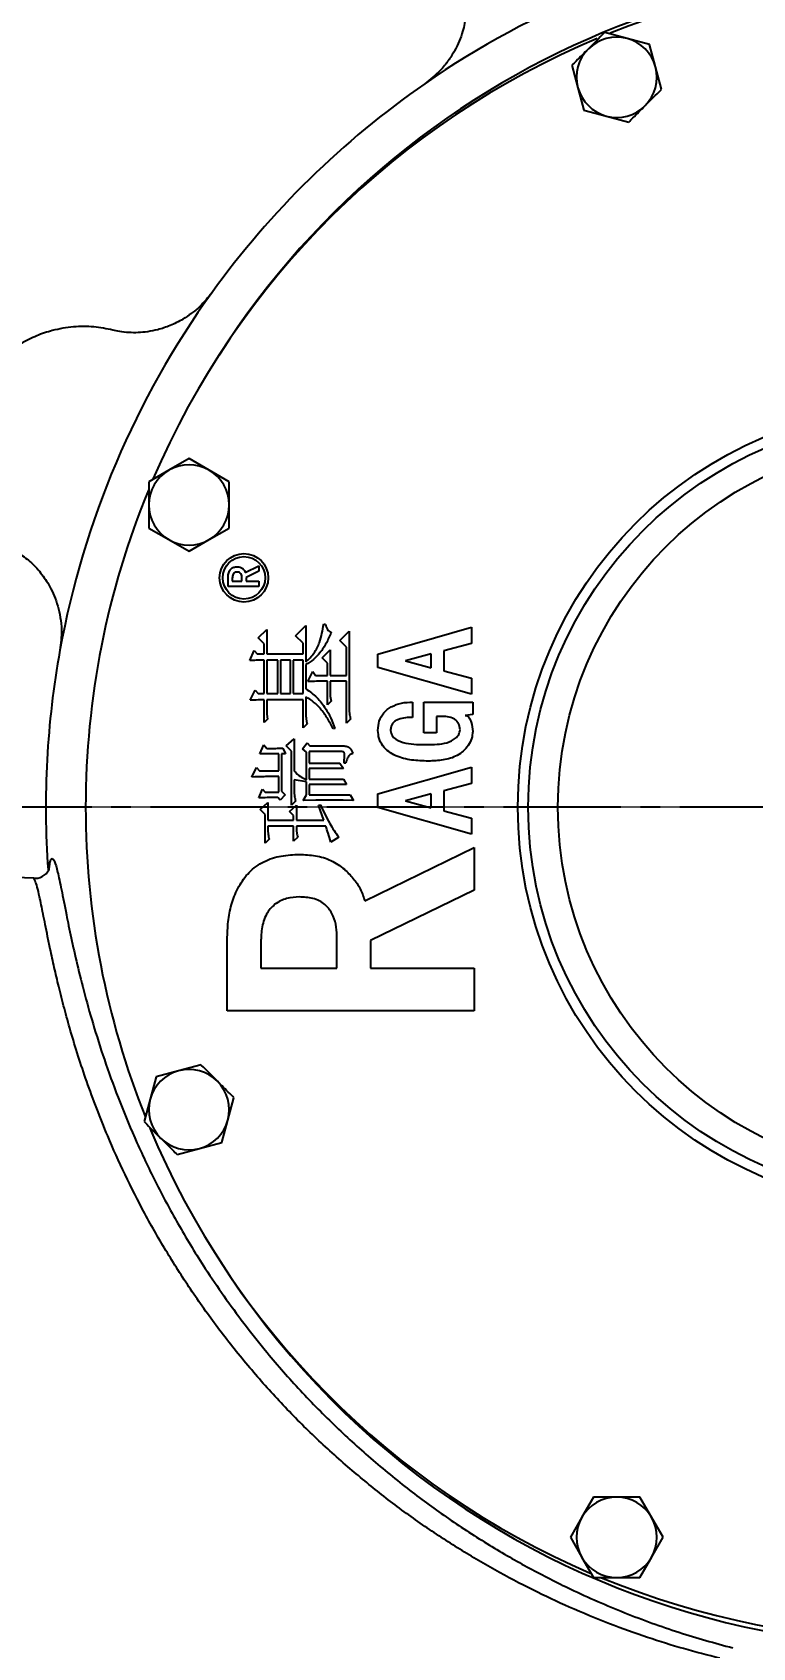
# Model space of a CAD drawing. Header units: millimetres. Extents: x 2055 to 5101, y 917 to 3070.
# Drawn here: x 3318.4 to 3435.1, y 1421.6 to 1683.2 of the extents above; entities that cross this region are included whole.
import ezdxf

# ---------------------------------------------------------------- set-up
doc = ezdxf.new("R2010")
doc.units = ezdxf.units.MM
doc.linetypes.add('CENTER2', pattern=[28.575, 19.05, -3.175, 3.175, -3.175])
doc.layers.add('2细线层', color=4, linetype='Continuous', lineweight=35)
doc.layers.add('AM_5', color=3, linetype='Continuous', lineweight=25)
doc.styles.add('SLDTEXTSTYLE1', font='txt.shx', dxfattribs={"width": 0.7, "bigfont": 'gbcbig.shx'})
doc.dimstyles.new('SLDDIMSTYLE12$0', dxfattribs={"dimtxt": 12, "dimasz": 10, "dimexe": 0, "dimexo": 0.0625, "dimgap": 0.875, "dimtad": 1, "dimdec": 1, "dimlfac": 1.8, "dimrnd": 1e-09, "dimzin": 12, "dimdsep": 46, "dimtxsty": 'SLDTEXTSTYLE1', "dimcen": 0.09, "dimdle": 8.16, "dimclrd": 3, "dimclre": 3, "dimadec": 0, "dimazin": 3, "dimtfac": 1, "dimtdec": 1, "dimtofl": 0, "dimtmove": 0, "dimatfit": 3, "dimfxl": 0, "dimfrac": 2, "dimtolj": 1, "dimlwd": 5, "dimlwe": 5, "dimarcsym": 0})

# ---------------------------------------------------------------- blocks, each defined once
blk = doc.blocks.new('*U53')
at = {"layer": '2细线层', "color": 0, "linetype": 'CENTER2', "lineweight": -3, "transparency": 16777216}
blk.add_line((0, 21), (0, 353.69), dxfattribs=at)
blk = doc.blocks.new('*D66')
at = {"layer": 'AM_5', "color": 3, "lineweight": 5, "transparency": 16777216}
blk.add_line((2946.14, 1469.75), (2946.14, 1785.82), dxfattribs=at)
at = {"layer": 'AM_5', "color": 3, "linetype": 'Continuous', "lineweight": 5, "transparency": 16777216}
for p, q in [((2956.14, 1785.82), (3453.26, 1785.82)), ((3463.26, 1557.75), (3463.26, 1785.82))]:
    blk.add_line(p, q, dxfattribs=at)
at = {"layer": 'AM_5', "color": 3, "transparency": 16777216}
for points in [[(2956.14, 1787.48), (2956.14, 1784.15), (2946.14, 1785.82)], [(3453.26, 1787.48), (3453.26, 1784.15), (3463.26, 1785.82)]]:
    blk.add_solid(points, dxfattribs=at)
at = {"layer": 'Defpoints', "color": 0, "transparency": 16777216}
for p in [(3463.26, 1785.82), (3463.26, 1557.69), (2946.14, 1469.69)]:
    blk.add_point(p, dxfattribs=at)
at = {"layer": 'AM_5', "color": 0, "transparency": 16777216, "insert": (3208.6, 1800.41), "char_height": 12, "width": 2.3333, "attachment_point": 5, "style": 'SLDTEXTSTYLE1'}
blk.add_mtext('\\A1;{\\H2.28571x;520}', dxfattribs=at)
blk = doc.blocks.new('*D70')
at = {"layer": 'AM_5', "color": 3, "lineweight": 5, "transparency": 16777216}
blk.add_line((3463.19, 1557.69), (3097.12, 1557.69), dxfattribs=at)
at = {"layer": 'AM_5', "color": 3, "linetype": 'Continuous', "lineweight": 5, "transparency": 16777216}
for p, q in [((3097.12, 1547.69), (3097.12, 1228.81)), ((3461.3, 1218.81), (3097.12, 1218.81))]:
    blk.add_line(p, q, dxfattribs=at)
at = {"layer": 'AM_5', "color": 3, "transparency": 16777216}
for points in [[(3095.45, 1547.69), (3098.79, 1547.69), (3097.12, 1557.69)], [(3095.45, 1228.81), (3098.79, 1228.81), (3097.12, 1218.81)]]:
    blk.add_solid(points, dxfattribs=at)
at = {"layer": 'Defpoints', "color": 0, "transparency": 16777216}
for p in [(3463.26, 1557.69), (3097.12, 1218.81), (3461.36, 1218.81)]:
    blk.add_point(p, dxfattribs=at)
at = {"layer": 'AM_5', "color": 0, "transparency": 16777216, "insert": (3082.53, 1329.07), "char_height": 12, "attachment_point": 5, "rotation": 90, "style": 'SLDTEXTSTYLE1'}
blk.add_mtext('\\A1;{\\H2.28571x;340}', dxfattribs=at)

msp = doc.modelspace()

# ---------------------------------------------------------------- linework, layer by layer
at = {"color": 7, "linetype": 'Continuous', "lineweight": 25}
for p, q in [((3414.785, 1682.227), (3411.161, 1683.198)), ((3418.41, 1681.256), (3414.785, 1682.227)), ((3419.382, 1677.631), (3418.41, 1681.256)), ((3405.853, 1677.891), (3406.825, 1674.266)), ((3420.353, 1674.006), (3419.382, 1677.631)), ((3406.825, 1674.266), (3407.796, 1670.641)), ((3407.796, 1670.641), (3411.421, 1669.67)), ((3411.421, 1669.67), (3415.046, 1668.699)), ((3340.58, 1612.305), (3337.33, 1610.428)), ((3343.83, 1614.181), (3340.58, 1612.305)), ((3347.08, 1612.305), (3343.83, 1614.181)), ((3350.33, 1610.428), (3347.08, 1612.305)), ((3337.33, 1602.923), (3340.58, 1601.046)), ((3347.08, 1601.046), (3350.33, 1602.923)), ((3340.58, 1601.046), (3343.83, 1599.17)), ((3343.83, 1599.17), (3347.08, 1601.046)), ((3352.943, 1595.71), (3355.163, 1596.791)), ((3355.163, 1596.791), (3355.163, 1595.928)), ((3350.163, 1593.485), (3350.163, 1594.976)), ((3350.84, 1594.833), (3350.84, 1594.345)), ((3350.84, 1594.345), (3352.381, 1594.345)), ((3352.381, 1594.345), (3352.381, 1595.004)), ((3355.163, 1595.928), (3353.058, 1594.904)), ((3353.058, 1594.904), (3353.058, 1594.345)), ((3353.058, 1594.345), (3355.163, 1594.345)), ((3355.163, 1594.345), (3355.163, 1593.485)), ((3355.163, 1593.485), (3350.163, 1593.485)), ((3355.044, 1585.132), (3356.416, 1586.505)), ((3356.416, 1586.505), (3356.416, 1582.532)), ((3361.09, 1585.493), (3362.752, 1587.155)), ((3362.752, 1587.155), (3362.752, 1581.231)), ((3365.641, 1587.372), (3365.93, 1587.372)), ((3368.255, 1584.699), (3369.772, 1586.216)), ((3369.772, 1586.216), (3369.772, 1573.718)), ((3374.435, 1582.519), (3389.605, 1586.849)), ((3389.605, 1586.849), (3389.605, 1584.229)), ((3355.983, 1584.193), (3355.044, 1585.132)), ((3355.983, 1582.532), (3355.983, 1584.193)), ((3362.318, 1584.265), (3361.09, 1585.493)), ((3362.318, 1582.532), (3362.318, 1584.265)), ((3369.339, 1583.615), (3368.255, 1584.699)), ((3369.339, 1579.064), (3369.339, 1583.615)), ((3389.605, 1584.229), (3385.085, 1583.034)), ((3353.676, 1581.448), (3354.375, 1583.109)), ((3354.375, 1583.109), (3354.864, 1582.532)), ((3354.864, 1582.532), (3355.983, 1582.532)), ((3355.983, 1576.102), (3355.983, 1581.52)), ((3356.416, 1582.532), (3362.318, 1582.532)), ((3358.209, 1581.52), (3356.416, 1581.52)), ((3356.416, 1581.52), (3356.416, 1576.102)), ((3358.209, 1576.102), (3358.209, 1581.52)), ((3360.263, 1581.52), (3358.642, 1581.52)), ((3358.642, 1581.52), (3358.642, 1576.102)), ((3360.263, 1576.102), (3360.263, 1581.52)), ((3362.318, 1581.52), (3360.697, 1581.52)), ((3360.697, 1581.52), (3360.697, 1576.102)), ((3362.318, 1576.102), (3362.318, 1581.52)), ((3362.752, 1580.798), (3362.752, 1576.897)), ((3365.39, 1581.881), (3366.69, 1583.182)), ((3366.257, 1581.015), (3365.39, 1581.881)), ((3366.257, 1579.064), (3366.257, 1581.015)), ((3366.69, 1583.182), (3366.69, 1579.064)), ((3374.435, 1580.31), (3374.435, 1582.519)), ((3383.05, 1582.561), (3378.888, 1581.414)), ((3378.888, 1581.414), (3383.05, 1580.278)), ((3383.05, 1580.278), (3383.05, 1582.561)), ((3385.085, 1583.034), (3385.085, 1579.795)), ((3363.078, 1578.053), (3363.873, 1579.714)), ((3363.873, 1579.714), (3364.306, 1579.064)), ((3364.306, 1579.064), (3366.257, 1579.064)), ((3366.257, 1574.296), (3366.257, 1578.125)), ((3366.69, 1579.064), (3369.339, 1579.064)), ((3369.339, 1578.125), (3366.69, 1578.125)), ((3366.69, 1578.125), (3366.69, 1575.669)), ((3369.339, 1571.335), (3369.339, 1578.125)), ((3389.605, 1575.993), (3374.435, 1580.31)), ((3385.085, 1579.795), (3389.605, 1578.601)), ((3389.605, 1578.601), (3389.605, 1575.993)), ((3353.749, 1575.019), (3354.516, 1576.68)), ((3354.516, 1576.68), (3355.006, 1576.102)), ((3355.006, 1576.102), (3355.983, 1576.102)), ((3356.416, 1576.102), (3358.209, 1576.102)), ((3358.642, 1576.102), (3360.263, 1576.102)), ((3360.697, 1576.102), (3362.318, 1576.102)), ((3362.752, 1575.597), (3362.752, 1572.924)), ((3366.69, 1575.669), (3366.835, 1574.874)), ((3355.983, 1571.407), (3355.983, 1575.091)), ((3362.318, 1575.091), (3356.416, 1575.091)), ((3356.416, 1575.091), (3356.416, 1572.779)), ((3356.416, 1572.779), (3356.561, 1571.985)), ((3362.318, 1570.54), (3362.318, 1575.091)), ((3366.835, 1574.874), (3366.257, 1574.296)), ((3380.05, 1574.747), (3380.05, 1572.252)), ((3381.856, 1569.779), (3381.856, 1574.747)), ((3381.856, 1574.747), (3389.776, 1574.747)), ((3389.776, 1574.747), (3389.776, 1572.719)), ((3356.561, 1571.985), (3355.983, 1571.407)), ((3362.968, 1571.19), (3362.318, 1570.54)), ((3367.447, 1570.468), (3367.158, 1570.395)), ((3369.989, 1571.985), (3369.339, 1571.335)), ((3384.621, 1572.422), (3383.891, 1572.422)), ((3383.891, 1572.422), (3383.891, 1569.779)), ((3389.776, 1572.719), (3388.581, 1572.57)), ((3355.274, 1566.35), (3355.924, 1567.795)), ((3355.924, 1567.795), (3356.429, 1567.217)), ((3359.568, 1567.65), (3360.868, 1568.806)), ((3360.435, 1566.783), (3359.568, 1567.65)), ((3360.868, 1568.806), (3360.868, 1563.533)), ((3362.182, 1567.145), (3362.976, 1568.156)), ((3362.976, 1568.156), (3363.407, 1567.65)), ((3363.407, 1567.65), (3368.659, 1567.65)), ((3383.891, 1569.779), (3381.856, 1569.779)), ((3358.38, 1566.35), (3355.274, 1566.35)), ((3358.38, 1563.605), (3358.38, 1566.35)), ((3358.813, 1566.35), (3358.813, 1560.282)), ((3359.463, 1566.35), (3358.813, 1566.35)), ((3359.03, 1567.289), (3359.463, 1566.35)), ((3360.435, 1558.043), (3360.435, 1566.783)), ((3362.832, 1566.639), (3362.182, 1567.145)), ((3362.832, 1562.16), (3362.832, 1566.639)), ((3368.587, 1566.711), (3363.265, 1566.711)), ((3363.265, 1566.711), (3363.265, 1564.833)), ((3354.019, 1562.594), (3354.747, 1564.111)), ((3354.747, 1564.111), (3355.255, 1563.605)), ((3355.255, 1563.605), (3358.38, 1563.605)), ((3358.38, 1560.137), (3358.38, 1562.666)), ((3363.265, 1564.833), (3368.25, 1564.833)), ((3368.828, 1563.966), (3363.265, 1563.966)), ((3363.265, 1563.966), (3363.265, 1562.232)), ((3368.25, 1564.833), (3368.828, 1563.966)), ((3369.234, 1564.833), (3368.946, 1564.833)), ((3374.435, 1559.853), (3389.605, 1564.183)), ((3389.605, 1564.183), (3389.605, 1561.563)), ((3355.129, 1559.198), (3355.707, 1560.643)), ((3355.707, 1560.643), (3356.141, 1560.137)), ((3356.141, 1560.137), (3358.38, 1560.137)), ((3359.391, 1559.704), (3358.597, 1558.837)), ((3358.813, 1560.282), (3359.391, 1559.704)), ((3362.832, 1561.799), (3360.868, 1562.16)), ((3360.868, 1562.16), (3360.868, 1560.426)), ((3362.326, 1558.765), (3362.832, 1559.704)), ((3362.832, 1559.704), (3362.832, 1561.799)), ((3363.265, 1562.232), (3368.828, 1562.232)), ((3369.333, 1561.366), (3363.265, 1561.366)), ((3363.265, 1561.366), (3363.265, 1559.704)), ((3363.265, 1559.704), (3369.954, 1559.704)), ((3368.828, 1562.232), (3369.333, 1561.366)), ((3369.954, 1559.704), (3370.457, 1558.765)), ((3374.435, 1557.645), (3374.435, 1559.853)), ((3383.05, 1559.895), (3378.888, 1558.748)), ((3383.05, 1557.612), (3383.05, 1559.895)), ((3389.605, 1561.563), (3385.085, 1560.368)), ((3385.085, 1560.368), (3385.085, 1557.129)), ((3355.359, 1557.32), (3356.587, 1558.476)), ((3356.154, 1556.526), (3355.359, 1557.32)), ((3356.587, 1558.476), (3356.587, 1555.586)), ((3358.597, 1558.837), (3358.235, 1559.271)), ((3360.127, 1557.031), (3361.211, 1558.043)), ((3360.777, 1556.381), (3360.127, 1557.031)), ((3361.085, 1558.693), (3360.435, 1558.043)), ((3361.211, 1558.043), (3361.211, 1555.586)), ((3364.344, 1558.837), (3362.326, 1558.765)), ((3368.804, 1558.837), (3364.344, 1558.837)), ((3364.823, 1558.043), (3365.112, 1558.115)), ((3365.689, 1555.586), (3364.823, 1558.043)), ((3370.457, 1558.765), (3368.804, 1558.837)), ((3389.605, 1553.327), (3374.435, 1557.645)), ((3378.888, 1558.748), (3383.05, 1557.612)), ((3385.085, 1557.129), (3389.605, 1555.935)), ((3356.154, 1551.902), (3356.154, 1556.526)), ((3356.587, 1555.586), (3360.777, 1555.586)), ((3360.777, 1554.647), (3356.587, 1554.647)), ((3356.587, 1554.647), (3356.587, 1554.286)), ((3360.777, 1555.586), (3360.777, 1556.381)), ((3360.777, 1552.191), (3360.777, 1554.647)), ((3361.211, 1555.586), (3365.689, 1555.586)), ((3365.978, 1554.647), (3361.211, 1554.647)), ((3361.211, 1554.647), (3361.211, 1554.575)), ((3389.605, 1555.935), (3389.605, 1553.327)), ((3356.804, 1552.552), (3356.154, 1551.902)), ((3361.427, 1552.841), (3360.777, 1552.191)), ((3368.073, 1552.841), (3366.773, 1552.047)), ((3372.279, 1542.541), (3390.034, 1551.187)), ((3390.034, 1551.187), (3390.034, 1544.284)), ((3390.034, 1544.284), (3373.198, 1536.094)), ((3350.034, 1524.744), (3350.034, 1536.669)), ((3367.78, 1531.621), (3367.78, 1536.892)), ((3373.198, 1536.094), (3373.198, 1531.621)), ((3355.451, 1535.527), (3355.451, 1531.621)), ((3355.451, 1531.621), (3367.78, 1531.621)), ((3373.198, 1531.621), (3390.034, 1531.621)), ((3390.034, 1531.621), (3390.034, 1524.744)), ((3390.034, 1524.744), (3350.034, 1524.744)), ((3345.773, 1515.958), (3342.148, 1514.987)), ((3338.523, 1514.016), (3337.552, 1510.391)), ((3342.148, 1514.987), (3338.523, 1514.016)), ((3337.552, 1510.391), (3336.58, 1506.766)), ((3350.109, 1507.026), (3351.08, 1510.651)), ((3349.137, 1503.401), (3350.109, 1507.026)), ((3341.887, 1501.459), (3345.512, 1502.43)), ((3345.512, 1502.43), (3349.137, 1503.401)), ((3409.35, 1445.936), (3407.474, 1442.686)), ((3418.732, 1442.686), (3416.856, 1445.936)), ((3407.474, 1442.686), (3405.598, 1439.436)), ((3420.609, 1439.436), (3418.732, 1442.686)), ((3405.598, 1439.436), (3407.474, 1436.186)), ((3418.732, 1436.186), (3420.609, 1439.436)), ((3407.474, 1436.186), (3409.35, 1432.936)), ((3416.856, 1432.936), (3418.732, 1436.186))]:
    msp.add_line(p, q, dxfattribs=at)
for centre, radius in [((3462.087, 1557.692), 65), ((3462.087, 1557.692), 63.318), ((3463.256, 1557.692), 59.677), ((3352.721, 1594.868), 3.931), ((3352.721, 1594.868), 3.435)]:
    msp.add_circle(centre, radius, dxfattribs=at)
for centre, radius, start, end in [((3463.256, 1557.692), 142.619, 99.21632, 124.72319), ((3463.256, 1557.692), 135.984, 75.70908, 147.39827), ((3462.087, 1557.692), 135, 67.67066, 111.75176), ((3462.087, 1557.692), 135, 112.71649, 156.82438), ((3413.103, 1675.949), 6.5, 135, 195), ((3413.103, 1675.949), 6.5, 75, 135), ((3413.103, 1675.949), 6.5, 15, 75), ((3413.103, 1675.949), 6.5, 315, 15), ((3463.256, 1557.692), 142.619, 124.72319, 144.21632), ((3413.103, 1675.949), 6.5, 195, 255), ((3413.103, 1675.949), 6.5, 255, 315), ((3463.256, 1557.692), 142.619, 144.21632, 169.72319), ((3343.83, 1606.676), 6.5, 120, 180), ((3343.83, 1606.676), 6.5, 60, 120), ((3343.83, 1606.676), 6.5, 0, 60), ((3462.087, 1557.692), 135, 157.638, 180), ((3463.256, 1557.692), 135.984, 212.60173, 21.68503), ((3343.83, 1606.676), 6.5, 180, 240), ((3343.83, 1606.676), 6.5, 300, 0), ((3343.83, 1606.676), 6.5, 240, 300), ((3463.256, 1557.692), 142.619, 169.72319, 184.08184), ((3462.087, 1557.692), 135, 180, 201.81807), ((3318.891, 1548.685), 2.494, 262.39523, 333.25086), ((3307.922, 1294.147), 252.291, 87.58259, 92.65925), ((3343.83, 1508.709), 6.5, 45, 105), ((3343.83, 1508.709), 6.5, 105, 165), ((3343.83, 1508.709), 6.5, 345, 45), ((3343.83, 1508.709), 6.5, 165, 225), ((3462.087, 1557.692), 135, 202.64746, 246.75913), ((3343.83, 1508.709), 6.5, 285, 345), ((3343.83, 1508.709), 6.5, 225, 285), ((3413.103, 1439.436), 6.5, 90, 150), ((3413.103, 1439.436), 6.5, 30, 90), ((3413.103, 1439.436), 6.5, 150, 210), ((3413.103, 1439.436), 6.5, 330, 30), ((3413.103, 1439.436), 6.5, 210, 270), ((3413.103, 1439.436), 6.5, 270, 330), ((3462.087, 1557.692), 135, 247.60479, 291.73669)]:
    msp.add_arc(centre, radius, start, end, dxfattribs=at)
for points, knots in [([(3388.406, 1690.874), (3388.545, 1690.098), (3388.822, 1688.544), (3388.748, 1686.023), (3388.205, 1683.263), (3387.197, 1680.754), (3385.853, 1678.632), (3384.358, 1676.76), (3382.899, 1675.608), (3382.019, 1674.912)], [0, 0, 0, 0, 0.1638594, 0.3281213, 0.4914407, 0.6743603, 0.7670388, 0.8595026, 1, 1, 1, 1]), ([(3411.161, 1683.198), (3411.137, 1683.175), (3410.262, 1682.3), (3409.373, 1681.411), (3408.507, 1680.545)], [0, 0, 0, 0, 0.0269953, 1, 1, 1, 1]), ([(3408.507, 1680.545), (3407.842, 1679.88), (3406.952, 1678.99), (3406.075, 1678.113), (3405.853, 1677.891)], [0, 0, 0, 0, 0.74693332, 1, 1, 1, 1]), ([(3417.699, 1671.352), (3418.565, 1672.218), (3419.455, 1673.108), (3420.329, 1673.982), (3420.353, 1674.006)], [0, 0, 0, 0, 0.9730048, 1, 1, 1, 1]), ([(3415.046, 1668.699), (3415.268, 1668.921), (3416.144, 1669.797), (3417.034, 1670.687), (3417.699, 1671.352)], [0, 0, 0, 0, 0.2530667, 1, 1, 1, 1]), ([(3347.56, 1641.085), (3346.916, 1640.291), (3345.876, 1639.007), (3344.224, 1637.658), (3342.614, 1636.58), (3340.77, 1635.674), (3338.309, 1634.868), (3335.537, 1634.483), (3333.157, 1634.628), (3331.855, 1634.913), (3331.482, 1634.994)], [0, 0, 0, 0, 0.1281278, 0.2070687, 0.2861351, 0.404738, 0.5235866, 0.7217864, 0.9203618, 1, 1, 1, 1]), ([(3331.482, 1634.994), (3330.464, 1635.196), (3328.427, 1635.602), (3325.138, 1635.593), (3322.026, 1635.079), (3319.162, 1634.13), (3316.727, 1632.929), (3314.447, 1631.379), (3312.545, 1629.674), (3310.952, 1627.819), (3309.662, 1625.932), (3308.582, 1623.849), (3307.77, 1621.713), (3307.24, 1619.606), (3306.911, 1617.348), (3306.856, 1614.935), (3307.157, 1612.082), (3307.924, 1609.159), (3309.432, 1605.77), (3311.721, 1602.528), (3314.176, 1600.259), (3315.725, 1599.226), (3316.155, 1598.939)], [0, 0, 0, 0, 0.0704817, 0.1411253, 0.2114397, 0.262002, 0.312511, 0.3555757, 0.3985696, 0.430653, 0.4627062, 0.4949602, 0.5272108, 0.5564321, 0.5856728, 0.6253972, 0.6651816, 0.7232176, 0.7813627, 0.8729283, 0.9646568, 1, 1, 1, 1]), ([(3337.33, 1610.428), (3337.33, 1610.395), (3337.33, 1609.158), (3337.33, 1607.9), (3337.33, 1606.676)], [0, 0, 0, 0, 0.0269953, 1, 1, 1, 1]), ([(3350.33, 1606.676), (3350.33, 1607.9), (3350.33, 1609.158), (3350.33, 1610.395), (3350.33, 1610.428)], [0, 0, 0, 0, 0.97300478, 1, 1, 1, 1]), ([(3337.33, 1606.676), (3337.33, 1605.735), (3337.33, 1604.476), (3337.33, 1603.236), (3337.33, 1602.923)], [0, 0, 0, 0, 0.7469333, 1, 1, 1, 1]), ([(3350.33, 1602.923), (3350.33, 1603.236), (3350.33, 1604.476), (3350.33, 1605.735), (3350.33, 1606.676)], [0, 0, 0, 0, 0.2530667, 1, 1, 1, 1]), ([(3316.155, 1598.939), (3316.802, 1598.488), (3318.097, 1597.586), (3319.828, 1595.75), (3321.395, 1593.415), (3322.457, 1590.928), (3323.007, 1588.478), (3323.273, 1586.097), (3323.056, 1584.25), (3322.926, 1583.136)], [0, 0, 0, 0, 0.1638594, 0.3281213, 0.4914407, 0.6743603, 0.7670388, 0.8595026, 1, 1, 1, 1]), ([(3350.163, 1594.976), (3350.178, 1595.212), (3350.209, 1595.682), (3350.528, 1596.288), (3351.066, 1596.616), (3351.438, 1596.638), (3351.624, 1596.649)], [0, 0, 0, 0, 0.2807585, 0.5601549, 0.7794399, 1, 1, 1, 1]), ([(3351.624, 1596.649), (3351.789, 1596.64), (3352.117, 1596.621), (3352.521, 1596.386), (3352.81, 1596.073), (3352.899, 1595.831), (3352.943, 1595.71)], [0, 0, 0, 0, 0.2803151, 0.5594507, 0.780022, 1, 1, 1, 1]), ([(3351.624, 1595.788), (3351.536, 1595.783), (3351.36, 1595.772), (3351.116, 1595.654), (3350.862, 1595.352), (3350.849, 1595.047), (3350.84, 1594.833)], [0, 0, 0, 0, 0.1874919, 0.3742932, 0.5609864, 1, 1, 1, 1]), ([(3352.381, 1595.004), (3352.371, 1595.12), (3352.35, 1595.35), (3352.179, 1595.646), (3351.897, 1595.775), (3351.716, 1595.784), (3351.624, 1595.788)], [0, 0, 0, 0, 0.2805191, 0.5597554, 0.7792183, 1, 1, 1, 1]), ([(3362.752, 1581.231), (3363.22, 1581.685), (3364.156, 1582.594), (3365.185, 1584.717), (3365.468, 1586.364), (3365.641, 1587.372)], [0, 0, 0, 0, 0.2800467, 0.5599854, 1, 1, 1, 1]), ([(3366.869, 1586.071), (3366.621, 1585.482), (3366.124, 1584.305), (3365.15, 1582.811), (3364.042, 1581.58), (3363.182, 1581.058), (3362.752, 1580.798)], [0, 0, 0, 0, 0.2802334, 0.5603462, 0.7802785, 1, 1, 1, 1]), ([(3365.93, 1587.372), (3366.006, 1587.058), (3366.112, 1586.621), (3366.51, 1586.19), (3366.75, 1586.111), (3366.869, 1586.071)], [0, 0, 0, 0, 0.55956435, 0.78005034, 1, 1, 1, 1]), ([(3355.983, 1581.52), (3355.552, 1581.517), (3354.782, 1581.512), (3354.014, 1581.467), (3353.676, 1581.448)], [0, 0, 0, 0, 0.5600064, 1, 1, 1, 1]), ([(3366.257, 1578.125), (3365.663, 1578.122), (3364.603, 1578.118), (3363.544, 1578.073), (3363.078, 1578.053)], [0, 0, 0, 0, 0.5600049, 1, 1, 1, 1]), ([(3362.752, 1576.897), (3363.369, 1576.452), (3364.604, 1575.561), (3365.883, 1573.853), (3366.851, 1572.156), (3367.249, 1571.031), (3367.447, 1570.468)], [0, 0, 0, 0, 0.2797651, 0.559635, 0.7798429, 1, 1, 1, 1]), ([(3367.158, 1570.395), (3366.87, 1570.976), (3366.295, 1572.136), (3365.221, 1573.593), (3364.044, 1574.782), (3363.182, 1575.325), (3362.752, 1575.597)], [0, 0, 0, 0, 0.28018043, 0.56014278, 0.7802496, 1, 1, 1, 1]), ([(3355.983, 1575.091), (3355.565, 1575.087), (3354.82, 1575.079), (3354.076, 1575.037), (3353.749, 1575.019)], [0, 0, 0, 0, 0.5599859, 1, 1, 1, 1]), ([(3362.752, 1572.924), (3362.761, 1572.596), (3362.777, 1572.011), (3362.91, 1571.441), (3362.968, 1571.19)], [0, 0, 0, 0, 0.5599513, 1, 1, 1, 1]), ([(3369.772, 1573.718), (3369.781, 1573.391), (3369.797, 1572.805), (3369.93, 1572.235), (3369.989, 1571.985)], [0, 0, 0, 0, 0.55995133, 1, 1, 1, 1]), ([(3374.435, 1570.156), (3374.469, 1570.667), (3374.539, 1571.688), (3375.308, 1573.07), (3376.615, 1574.063), (3378.246, 1574.662), (3379.448, 1574.718), (3380.05, 1574.747)], [0, 0, 0, 0, 0.1867586, 0.3729226, 0.5594709, 0.7795025, 1, 1, 1, 1]), ([(3382.574, 1565.172), (3381.682, 1565.199), (3379.901, 1565.253), (3377.701, 1565.778), (3376.138, 1566.66), (3375.167, 1567.598), (3374.531, 1568.814), (3374.467, 1569.708), (3374.435, 1570.156)], [0, 0, 0, 0, 0.2504027, 0.5002943, 0.6253666, 0.7502877, 0.8750808, 1, 1, 1, 1]), ([(3380.05, 1572.252), (3379.66, 1572.242), (3378.882, 1572.222), (3377.913, 1572.037), (3377.214, 1571.68), (3376.784, 1571.274), (3376.508, 1570.742), (3376.48, 1570.351), (3376.466, 1570.156)], [0, 0, 0, 0, 0.2504694, 0.5004704, 0.6255057, 0.7504214, 0.8751012, 1, 1, 1, 1]), ([(3376.466, 1570.156), (3376.516, 1569.865), (3376.617, 1569.282), (3377.538, 1568.49), (3379.492, 1567.869), (3381.237, 1567.85), (3382.403, 1567.838)], [0, 0, 0, 0, 0.1239553, 0.2488066, 0.4983555, 1, 1, 1, 1]), ([(3382.403, 1567.838), (3382.936, 1567.849), (3384.001, 1567.871), (3385.599, 1568.066), (3386.814, 1568.664), (3387.58, 1569.448), (3387.69, 1569.976), (3387.744, 1570.239)], [0, 0, 0, 0, 0.2511391, 0.5020492, 0.7508155, 0.8760001, 1, 1, 1, 1]), ([(3387.744, 1570.239), (3387.702, 1570.604), (3387.637, 1571.151), (3387.17, 1571.717), (3386.589, 1572.147), (3385.697, 1572.384), (3384.98, 1572.41), (3384.621, 1572.422)], [0, 0, 0, 0, 0.2484522, 0.3736486, 0.4989325, 0.7490564, 1, 1, 1, 1]), ([(3388.581, 1572.57), (3388.646, 1572.571), (3388.776, 1572.574), (3388.993, 1572.424), (3389.273, 1572.077), (3389.657, 1571.259), (3389.729, 1570.494), (3389.776, 1569.985)], [0, 0, 0, 0, 0.0622525, 0.1247705, 0.2498639, 0.5004423, 1, 1, 1, 1]), ([(3368.659, 1567.65), (3368.875, 1567.647), (3369.307, 1567.639), (3370.018, 1567.256), (3370.246, 1566.738), (3370.385, 1566.422)], [0, 0, 0, 0, 0.2811061, 0.5611061, 1, 1, 1, 1]), ([(3389.776, 1569.985), (3389.741, 1569.581), (3389.67, 1568.773), (3388.9, 1567.329), (3387.357, 1565.938), (3384.987, 1565.257), (3383.379, 1565.2), (3382.574, 1565.172)], [0, 0, 0, 0, 0.1250911, 0.2501912, 0.4992688, 0.7492411, 1, 1, 1, 1]), ([(3356.429, 1567.217), (3356.915, 1567.217), (3357.783, 1567.217), (3358.649, 1567.267), (3359.03, 1567.289)], [0, 0, 0, 0, 0.5600301, 1, 1, 1, 1]), ([(3368.946, 1564.833), (3368.959, 1565.187), (3368.98, 1565.719), (3369.052, 1566.312), (3368.955, 1566.567), (3368.817, 1566.693), (3368.679, 1566.704), (3368.587, 1566.711)], [0, 0, 0, 0, 0.5004533, 0.7502288, 0.8130544, 0.8755102, 1, 1, 1, 1]), ([(3370.385, 1566.422), (3370.198, 1566.356), (3369.824, 1566.225), (3369.427, 1565.614), (3369.308, 1565.129), (3369.234, 1564.833)], [0, 0, 0, 0, 0.2783697, 0.5585894, 1, 1, 1, 1]), ([(3358.38, 1562.666), (3357.566, 1562.666), (3356.111, 1562.665), (3354.658, 1562.615), (3354.019, 1562.594)], [0, 0, 0, 0, 0.5600095, 1, 1, 1, 1]), ([(3360.868, 1563.533), (3361.196, 1563.222), (3361.784, 1562.665), (3362.511, 1562.315), (3362.832, 1562.16)], [0, 0, 0, 0, 0.5590985, 1, 1, 1, 1]), ([(3360.868, 1560.426), (3360.877, 1560.099), (3360.893, 1559.513), (3361.026, 1558.943), (3361.085, 1558.693)], [0, 0, 0, 0, 0.5599513, 1, 1, 1, 1]), ([(3358.235, 1559.271), (3357.655, 1559.269), (3356.619, 1559.267), (3355.584, 1559.219), (3355.129, 1559.198)], [0, 0, 0, 0, 0.5600083, 1, 1, 1, 1]), ([(3365.112, 1558.115), (3365.584, 1557.082), (3366.426, 1555.242), (3367.571, 1553.574), (3368.073, 1552.841)], [0, 0, 0, 0, 0.56088301, 1, 1, 1, 1]), ([(3361.211, 1554.575), (3361.22, 1554.247), (3361.236, 1553.662), (3361.369, 1553.092), (3361.427, 1552.841)], [0, 0, 0, 0, 0.5599513, 1, 1, 1, 1]), ([(3366.773, 1552.047), (3366.633, 1552.535), (3366.383, 1553.406), (3366.102, 1554.268), (3365.978, 1554.647)], [0, 0, 0, 0, 0.559991, 1, 1, 1, 1]), ([(3356.587, 1554.286), (3356.596, 1553.958), (3356.612, 1553.373), (3356.745, 1552.803), (3356.804, 1552.552)], [0, 0, 0, 0, 0.55995133, 1, 1, 1, 1]), ([(3321.151, 1547.492), (3321.198, 1547.925), (3321.32, 1549.062), (3321.633, 1549.552), (3322.042, 1549.094), (3322.532, 1547.385), (3323.136, 1544.506), (3323.857, 1540.802), (3324.711, 1536.642), (3325.681, 1532.294), (3326.901, 1527.399), (3328.429, 1521.981), (3330.307, 1516.135), (3332.592, 1509.899), (3335.322, 1503.366), (3338.527, 1496.629), (3342.216, 1489.796), (3345.913, 1483.744), (3349.451, 1478.508), (3352.69, 1474.08), (3356.665, 1469.055), (3361.503, 1463.499), (3367.224, 1457.638), (3373.267, 1452.11), (3379.48, 1447.036), (3385.915, 1442.349), (3392.405, 1438.143), (3399.015, 1434.342), (3406.335, 1430.622), (3414.439, 1427.101), (3423.23, 1423.907), (3428.998, 1422.313), (3431.886, 1421.515)], [0, 0, 0, 0, 0.0260755, 0.068472, 0.110802, 0.1531098, 0.1954668, 0.2377341, 0.2695275, 0.3011026, 0.332991, 0.3646388, 0.3963559, 0.4278961, 0.4596743, 0.4914516, 0.523018, 0.5548504, 0.5758832, 0.5971224, 0.6186428, 0.6500297, 0.6821661, 0.7136009, 0.745887, 0.7773261, 0.8096086, 0.8409322, 0.8729902, 0.9148954, 0.957384, 1, 1, 1, 1]), ([(3350.034, 1536.669), (3350.066, 1537.613), (3350.129, 1539.499), (3350.718, 1542.284), (3351.819, 1544.904), (3353.489, 1547.282), (3355.898, 1549.018), (3358.761, 1549.926), (3360.738, 1550.011), (3361.727, 1550.054)], [0, 0, 0, 0, 0.1401753, 0.280303, 0.420371, 0.5603153, 0.706657, 0.85322, 1, 1, 1, 1]), ([(3361.727, 1550.054), (3362.598, 1550.015), (3364.338, 1549.936), (3366.873, 1549.185), (3368.918, 1547.825), (3370.456, 1546.197), (3371.669, 1544.512), (3372.076, 1543.198), (3372.279, 1542.541)], [0, 0, 0, 0, 0.1867439, 0.3732657, 0.5596165, 0.7064652, 0.8533715, 1, 1, 1, 1]), ([(3369.894, 1450.552), (3367.968, 1452.257), (3364.143, 1455.642), (3358.726, 1461.133), (3353.574, 1466.901), (3348.749, 1472.94), (3344.289, 1479.173), (3340.243, 1485.5), (3336.616, 1491.868), (3333.397, 1498.231), (3330.85, 1503.919), (3328.831, 1508.941), (3327.243, 1513.275), (3325.841, 1517.478), (3324.641, 1521.432), (3323.601, 1525.191), (3322.728, 1528.632), (3321.977, 1531.846), (3321.391, 1534.53), (3320.915, 1536.824), (3320.532, 1538.725), (3320.192, 1540.43), (3319.887, 1541.94), (3319.565, 1543.457), (3319.229, 1544.874), (3318.891, 1545.867), (3318.668, 1546.31), (3318.569, 1546.196), (3318.563, 1546.188)], [0, 0, 0, 0, 0.0480954, 0.0954717, 0.1424738, 0.1905592, 0.2379894, 0.2849148, 0.3322397, 0.3795362, 0.4272326, 0.4621107, 0.4977858, 0.5328379, 0.5690464, 0.6037861, 0.6400248, 0.6744622, 0.710758, 0.7382559, 0.7672237, 0.7957038, 0.8238511, 0.8536795, 0.8978242, 0.9453463, 0.9962478, 1, 1, 1, 1]), ([(3361.727, 1543.168), (3361.021, 1543.125), (3359.611, 1543.04), (3357.661, 1542.088), (3356.179, 1540.339), (3355.536, 1538.012), (3355.48, 1536.356), (3355.451, 1535.527)], [0, 0, 0, 0, 0.1869219, 0.3731554, 0.5592811, 0.7792936, 1, 1, 1, 1]), ([(3367.78, 1536.892), (3367.748, 1537.513), (3367.682, 1538.755), (3367.021, 1540.508), (3365.889, 1542.168), (3363.908, 1543.059), (3362.456, 1543.132), (3361.727, 1543.168)], [0, 0, 0, 0, 0.18718889, 0.37425564, 0.56073518, 0.77970971, 1, 1, 1, 1]), ([(3348.426, 1513.305), (3347.561, 1514.17), (3346.671, 1515.06), (3345.796, 1515.935), (3345.773, 1515.958)], [0, 0, 0, 0, 0.9730048, 1, 1, 1, 1]), ([(3351.08, 1510.651), (3350.858, 1510.873), (3349.982, 1511.75), (3349.091, 1512.64), (3348.426, 1513.305)], [0, 0, 0, 0, 0.2530667, 1, 1, 1, 1]), ([(3336.58, 1506.766), (3336.604, 1506.742), (3337.478, 1505.868), (3338.368, 1504.978), (3339.234, 1504.112)], [0, 0, 0, 0, 0.0269953, 1, 1, 1, 1]), ([(3339.234, 1504.112), (3339.899, 1503.447), (3340.789, 1502.557), (3341.666, 1501.681), (3341.887, 1501.459)], [0, 0, 0, 0, 0.7469333, 1, 1, 1, 1]), ([(3429.789, 1419.837), (3427.837, 1420.336), (3423.969, 1421.326), (3418.003, 1423.193), (3411.829, 1425.409), (3405.626, 1427.975), (3399.424, 1430.889), (3393.374, 1434.084), (3387.278, 1437.69), (3381.266, 1441.669), (3375.436, 1445.934), (3371.71, 1449.039), (3369.894, 1450.552)], [0, 0, 0, 0, 0.0983606, 0.1949021, 0.2961379, 0.402868, 0.4994826, 0.6007187, 0.7010737, 0.8024625, 0.9037741, 1, 1, 1, 1]), ([(3413.103, 1445.936), (3411.879, 1445.936), (3410.621, 1445.936), (3409.384, 1445.936), (3409.35, 1445.936)], [0, 0, 0, 0, 0.97300478, 1, 1, 1, 1]), ([(3416.856, 1445.936), (3416.542, 1445.936), (3415.303, 1445.936), (3414.044, 1445.936), (3413.103, 1445.936)], [0, 0, 0, 0, 0.2530667, 1, 1, 1, 1]), ([(3409.35, 1432.936), (3409.384, 1432.936), (3410.621, 1432.936), (3411.879, 1432.936), (3413.103, 1432.936)], [0, 0, 0, 0, 0.0269953, 1, 1, 1, 1]), ([(3413.103, 1432.936), (3414.044, 1432.936), (3415.303, 1432.936), (3416.542, 1432.936), (3416.856, 1432.936)], [0, 0, 0, 0, 0.7469333, 1, 1, 1, 1])]:
    msp.add_open_spline(points, degree=3, knots=knots, dxfattribs=at)

# ---------------------------------------------------------------- block references
at = {"layer": '2细线层', "color": 1, "linetype": 'CENTER2', "lineweight": -3, "rotation": 90.00000000000001}
msp.add_blockref('*U53', (3463.366, 1557.696), dxfattribs=at)

# ---------------------------------------------------------------- dimensions: what is measured, and where the dimension line sits
at = {"layer": 'AM_5'}
dim = msp.add_linear_dim(base=(3463.256, 1785.816), p1=(2946.139, 1469.692), p2=(3463.256, 1557.692), text='{\\H2.28571x;520}', dimstyle='SLDDIMSTYLE12$0', override={"dimlfac": 1}, dxfattribs=at)
dim.commit()
dim.dimension.update_dxf_attribs({"geometry": '*D66', "text_midpoint": (3208.602, 1785.816), "dimtype": 160})
dim = msp.add_linear_dim(base=(3097.121, 1218.814), p1=(3463.256, 1557.692), p2=(3461.358, 1218.814), angle=90, text='{\\H2.28571x;340}', dimstyle='SLDDIMSTYLE12$0', override={"dimlfac": 1}, dxfattribs=at)
dim.commit()
dim.dimension.update_dxf_attribs({"geometry": '*D70', "text_midpoint": (3097.121, 1329.073), "dimtype": 160})

doc.saveas('drawing.dxf')
